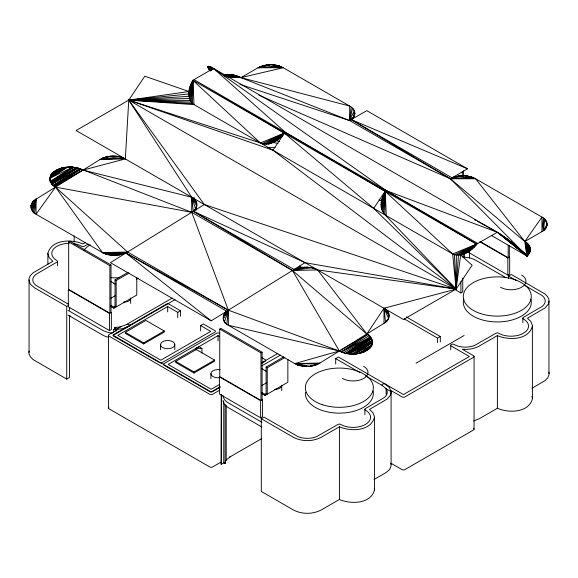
<?xml version="1.0" encoding="UTF-8"?>
<svg xmlns="http://www.w3.org/2000/svg" width="578" height="578" viewBox="0 0 578 578"><rect width="100%" height="100%" fill="white"/><g stroke="black" fill="none" stroke-linecap="round" stroke-linejoin="round"><path stroke-width="0.87" d="M527.866 255.057L526.869 255.946L497.311 232.269L476.633 244.126L192.929 80.328L188.941 91.512L144.789 76.209L128.764 100.11L125.332 158.921C117.601 154.861 107.718 155.142 100.146 159.456L36.053 199.164C29.557 201.982 29.37 211.534 36.053 214.236L102.436 252.564C110.167 256.625 120.051 256.343 127.615 252.03L204.301 204.518L456.107 289.101L472.132 265.201L460.652 255.086L456.36 255.209L452.668 253.966L193.998 104.625C185.856 99.084 188.233 85.884 193.998 79.627L213.463 68.392L498.236 232.818L513.582 243.88L526.869 255.946C532.649 252.311 530.64 243.865 524.781 241.525L450.385 178.747L351.2 119.581L349.661 120.592L239.949 84.359M34.521 213.224L36.053 199.164L30.988 208.196L30.988 205.414L36.053 199.164L36.053 214.236L55.51 187.113L191.715 212.321L292.432 270.468L366.828 333.968C373.121 336.526 374.53 345.536 368.504 349.235M528.465 254.414L526.869 255.946L450.385 178.747L349.661 120.592L349.661 106.056L283.278 67.734C275.583 63.688 265.793 63.688 258.099 67.734L240.932 77.64L227.544 76.997M460.652 255.086C467.176 253.749 472.674 249.328 476.633 244.126L458.448 255.317L456.107 289.101L305.025 262.665L228.339 310.184C221.786 313.009 221.591 322.531 228.339 325.248L294.722 363.576C302.453 367.644 312.337 367.355 319.901 363.049L384.002 323.333L384.002 308.262L456.107 289.101L460.652 255.086L476.633 244.126L386.285 190.639L213.463 68.392C209.128 65.097 205.248 65.906 210.37 70.805M188.941 91.512L128.764 100.11L76.115 130.505L403.458 319.497L456.107 289.101L456.36 255.209L476.633 244.126L474.162 247.073M477.609 221.36L497.311 232.269L386.285 190.639L385.143 191.304L285.568 132.492L284.347 133.106C279.073 140.086 269.37 147.195 260.389 142.954L192.929 80.328L192.467 103.52L128.764 100.11L191.715 197.25L196.773 206.064L195.574 208.781L193.247 211.237L292.432 270.468L339.358 350.99C347.147 355.159 356.937 355.051 364.92 351.453M472.074 249.089L476.633 244.126L454.424 254.754L456.107 289.101L384.753 214.532L385.215 191.347L386.285 190.639M491.712 235.651L526.869 255.946L527.194 243.222M348.064 353.815L371.856 339.076L372.355 340.558L348.064 353.815L371.488 338.354L346.851 353.62L371.04 337.653L345.658 353.375L228.339 310.184L127.615 252.03L55.51 187.113C49.217 184.555 47.815 175.546 53.833 171.847M47.88 264.225L47.88 253.381C51.543 239.299 71.809 238.989 82.907 243.945L85.176 242.637M374.457 417.33C370.722 431.398 350.579 431.737 339.43 426.774L321.274 437.25C312.749 441.744 301.875 441.744 293.349 437.25L261.299 418.754L261.299 491.437L293.349 509.94C301.875 514.434 312.749 514.434 321.274 509.94L339.43 499.464C350.528 504.413 370.801 504.103 374.457 490.021L374.421 416.528L372.861 412.613L369.508 409.405L387.152 399.066L390.446 395.208L391.154 392.26M532.41 326.144C528.747 340.225 508.481 340.536 497.376 335.58L479.227 346.063C474.126 348.895 468.101 349.733 462.342 349.271L473.505 355.708A1.944 1.12 0 0 1 473.505 357.298L404.831 396.942A1.944 1.12 0 0 1 402.086 396.942L390.923 390.504M384.753 214.532C378.561 208.253 381.205 198.081 385.215 191.347L452.668 253.966L456.107 289.101L317.611 269.94L292.432 270.468C300.596 268.423 309.794 264.984 317.611 269.94L366.828 333.968L384.002 308.262C390.742 310.986 390.555 320.508 384.002 323.333M191.174 83.687L192.929 80.328L191.174 102.104L128.764 100.11L204.301 204.518M383.46 213.123L385.215 191.347L383.46 194.699M498.236 232.818L526.869 255.946L527.866 243.844M315.863 269.052L311.838 267.751L307.344 267.123L294.188 269.514L193.247 211.237C198.861 207.719 197.38 199.663 191.715 197.25L82.979 170.091L77.835 167.996L71.78 167.02M55.51 187.113L102.436 252.564L125.867 252.983L228.339 310.184L226.8 324.236L224.481 321.874L223.274 319.215L223.274 316.433L228.339 310.184L191.715 212.321L191.715 197.25L194.54 199.396M28.9 352.464L29.088 350.976M221.186 463.484L221.41 394.564M281.529 66.846L258.099 67.734L279.593 66.094L270.685 64.722L258.099 67.734L283.278 67.734L240.932 77.64L349.661 120.592L351.2 107.067L349.661 106.056L240.932 77.64C235.643 74.699 229.358 73.941 223.404 74.576M351.2 107.067C355.911 109.813 355.911 116.843 351.2 119.581L452.133 177.858C459.568 174.845 468.426 174.932 475.564 178.747L541.947 217.075C548.58 219.647 548.58 229.032 541.947 231.612L524.781 241.525L526.869 255.946L528.986 253.742M544.779 219.199L543.479 230.6L545.805 228.274L547.164 224.343L546.557 221.677L544.779 219.199L547.164 224.343L546.557 227.002M549.1 301.066L548.392 304.014L545.097 307.879L527.454 318.218L530.806 321.419L532.367 325.335L532.41 398.834C528.675 412.902 508.532 413.234 497.376 408.27L479.133 418.804L473.628 420.994M190.14 86.317L192.929 80.328L190.14 100.413L128.764 100.11L456.107 289.101L373.699 208.369L284.419 133.15L272.975 150.222L128.764 100.11L188.789 93.983L192.929 80.328L193.998 104.625L128.764 100.11L260.389 142.954L284.347 133.106L193.998 79.627L477.854 243.504M382.426 211.432L385.215 191.347L382.426 197.336M499.219 233.425L526.869 255.946L528.465 244.494M192.929 80.328L189.396 98.477L128.764 100.11L188.941 96.324L192.929 80.328L189.396 88.94M381.682 209.489L385.215 191.347L386.285 215.637M500.252 234.076L526.869 255.946L528.986 245.159M33.221 212.09L36.053 199.164L31.443 209.554M385.533 322.249L388.604 318.456L389.211 315.689L384.002 308.262L385.533 322.249L387.86 319.793M354.878 113.324L353.519 117.262L349.661 120.592L352.493 108.187L354.271 110.665L354.878 113.324L354.271 115.99M381.227 207.336L385.215 191.347L381.682 199.959M501.328 234.784L526.869 255.946L529.434 245.845M381.075 205.002L385.215 191.347L381.227 202.524M502.455 235.542L526.869 255.946L529.809 246.553M32.195 210.862L36.053 199.164M224.481 321.874L228.339 310.184L224.481 313.717L226.8 311.26L125.867 252.983L110.449 262.665L211.172 320.819L226.8 311.26M372.355 343.592L371.856 345.095C365.166 349.993 358.107 355.737 349.307 353.96L372.355 340.558L372.521 342.068L354.365 354.054C360.701 353.505 367.904 351.561 371.488 345.832L359.335 353.353C364.032 352.183 368.822 350.087 371.488 345.832L363.887 351.915L369.248 348.599M503.611 236.337L526.869 255.946L530.091 247.261M504.804 237.182L526.869 255.946L530.301 247.991M349.661 120.592L354.271 110.665L353.519 117.262L351.2 119.581L467.551 168.834L450.385 178.747L258.872 95.168M506.017 238.057L526.869 255.946L530.423 248.721M507.253 238.967L526.869 255.946L530.467 249.45M223.274 319.215L228.339 310.184L228.339 325.248L339.358 350.99L367.702 334.51L370.512 336.974L345.658 353.375M230.282 456.317A1.944 1.12 0 0 1 229.798 457.025L226.215 460.153L226.215 405.409M547.164 224.343L543.479 230.6L543.479 218.087L541.947 231.612L541.947 217.075L524.781 241.525L475.564 178.747L450.385 178.747L456.158 176.521L460.652 175.82M508.51 239.906L526.869 255.946L530.423 250.187M373.699 208.369L385.143 191.304M50.85 175.25C53.508 171.009 58.342 168.949 63.002 167.728L50.85 175.25C55.604 168.184 65.076 166.493 73.038 167.121L50.481 182.005L76.679 167.707L74.273 167.266L50.481 182.005M30.988 205.414L34.521 200.248L32.195 202.705M509.774 240.874L526.869 255.946L530.301 250.917M511.046 241.857L526.869 255.946L530.091 251.64M31.443 204.041L34.521 200.248M512.318 242.861L526.869 255.946L529.809 252.355M281.876 136.054L284.347 133.106L262.137 143.741M513.582 243.88L526.869 255.946L529.434 253.056M279.788 138.077L284.347 133.106L264.074 144.197M223.729 315.053L228.339 310.184M277.584 139.862L284.347 133.106L266.162 144.305M469.871 250.874L476.633 244.126L452.668 253.966M275.301 141.372L284.347 133.106L268.365 144.074M467.588 252.391L476.633 244.126L462.935 254.515M272.975 142.593L284.347 133.106L270.656 143.496M465.261 253.605L476.633 244.126M55.51 170.669L63.002 167.728L50.481 175.987L64.216 167.476L50.192 176.738L65.459 167.28L49.99 177.489L66.708 167.129L49.86 178.248L50.192 181.268L73.038 167.121L69.244 166.977M343.383 352.753L370.512 336.974L341.273 351.951L367.702 334.51M372.355 340.558L351.821 354.104L372.521 342.068M51.825 184.107L77.835 167.996L80.039 168.711L53.097 185.401L51.825 184.107L80.039 168.711M191.715 212.321L81.072 169.13L53.833 186L82.979 170.091L125.332 158.921L100.146 159.456C107.537 156.262 115.954 154.644 123.576 158.04L100.146 159.456L119.552 156.732L110.412 156.204L101.901 158.495L105.926 157.021M50.85 182.727L76.679 167.707L51.297 183.428L77.835 167.996M53.097 185.401L81.072 169.13M54.643 186.571L82.979 170.091M341.273 351.951L369.248 335.681M68.674 241.85L109.878 265.642L109.878 313.218L68.674 289.434L68.674 241.85L69.815 241.192L111.019 264.984L111.019 312.561M88.246 244.032L84.352 246.279A1.944 1.12 0 0 1 81.65 246.307L80.768 245.831A17.477 10.093 0 0 0 73.767 243.67M284.419 133.15L285.568 132.492L213.463 68.392M192.965 198.637L194.519 197.741M109.878 265.642L111.019 264.984M28.9 279.925L30.352 284.145L34.593 287.858L66.73 306.412L68.789 305.227M129.147 273.018L116.171 280.511L116.171 306.94L115.029 306.282L115.029 279.846L127.998 272.361M110.832 298.262L115.412 295.618M110.832 305.314L113.88 307.077L115.412 306.196M110.832 306.499L113.88 308.262L136.776 295.047L136.776 277.426M109.531 313.421L111.366 312.358L111.366 329.539L109.531 330.602L68.327 306.81L68.327 289.629L109.531 313.421L109.531 330.602M113.678 332.22L113.678 329.532L116.171 328.087L114.849 327.329L114.849 329.12M117.948 329.446L109.076 334.568A1.944 1.12 0 0 0 109.076 336.15L209.8 394.304A1.944 1.12 0 0 0 212.545 394.304L219.936 390.034M126.286 324.626L172.345 298.038M175.105 299.614L113.194 335.356L211.172 391.92L220.196 386.711M180.495 316.137L180.495 310.776L177.749 312.358L167.678 306.55L117.775 335.356L160.807 360.202L210.71 331.396L200.638 325.58L200.638 330.934M125.332 332.321L145.931 320.422L164.246 330.999L164.246 332.054L143.64 343.946L125.332 333.376L125.332 332.321L143.64 342.891L164.246 330.999M47.88 253.453L49.036 257.42L52.836 261.307L33.054 272.852L30.352 275.554L29.052 278.437L29.052 353.953L30.453 356.973L33.054 359.538L66.73 379.103L69.476 377.521L69.476 315.595M200.638 325.58L203.384 323.991L214.835 330.602A1.944 1.12 0 0 1 214.835 332.184L162.187 362.579A1.944 1.12 0 0 1 159.434 362.579L113.656 336.15A1.944 1.12 0 0 1 113.656 334.568L166.305 304.165A1.944 1.12 0 0 1 169.051 304.165L180.495 310.776M219.756 329.077L260.96 352.869L260.96 400.446L219.756 376.661L219.756 329.077L220.897 328.42L262.101 352.204L262.101 399.788M219.589 336.519L218.036 335.623L168.133 364.436L211.172 389.276L219.748 384.327M175.69 361.394L196.289 349.502L214.604 360.072L214.604 361.127L193.998 373.027L175.69 362.449L175.69 361.394L193.998 371.965L214.604 360.072M260.96 352.869L262.101 352.204M261.357 362.948L277.772 353.469M220.283 387.188L212.545 391.66A1.944 1.12 0 0 1 209.8 391.66L164.015 365.224A1.944 1.12 0 0 1 164.015 363.641L216.663 333.246A1.944 1.12 0 0 1 219.409 333.246M261.321 363.497L265.194 361.264A1.944 1.12 0 0 0 265.194 359.675L261.379 357.471M261.762 365.888L280.496 355.073M284.802 357.601L267.253 367.738L267.253 394.167L266.111 393.51L266.111 367.073L283.661 356.944M261.913 385.49L266.487 382.846M261.913 392.541L264.962 394.304L266.487 393.423M261.913 393.726L264.962 395.489L287.858 382.275L287.858 359.364M260.613 400.648L262.448 399.586L262.448 416.767L260.613 417.829L219.409 394.037L219.409 376.856L260.613 400.648L260.613 417.829M479.848 241.756L507.838 257.911L509.673 256.856L509.673 274.037L507.838 275.092L467.414 251.755M335.695 364.003L335.695 358.62L338.448 357.031L403.458 394.564L469.379 356.503L451.295 346.063A1.944 1.12 0 0 1 451.252 344.502A1.944 1.12 0 0 1 453.954 344.423L455.609 345.261A15.859 9.154 0 0 0 474.914 345.261L495.938 333.246A1.944 1.12 0 0 1 498.633 333.217L499.515 333.694A17.477 10.093 0 0 0 523.401 333.246A17.477 10.093 0 0 0 524.188 319.453L523.357 318.94A1.944 1.12 0 0 1 523.408 317.387L541.94 306.571A15.859 9.154 0 0 0 541.94 295.423L524.918 285.481M454.807 289.412L460.912 292.93L462.747 291.876L462.747 278.191M261.299 418.754L264.052 417.164L297.656 436.455A15.859 9.154 0 0 0 316.968 436.455L337.986 424.433A1.944 1.12 0 0 1 340.688 424.411L341.569 424.888A17.477 10.093 0 0 0 365.455 424.433A17.477 10.093 0 0 0 366.235 410.64L365.412 410.134A1.944 1.12 0 0 1 365.455 408.574L383.987 397.758A15.859 9.154 0 0 0 386.061 388.683L382.535 385.656A1.944 1.12 0 0 1 382.672 384.103A1.944 1.12 0 0 1 385.374 384.124L389.601 387.759L391.154 392.115M508.524 278.712L508.524 276.017L511.27 274.434L544.946 294L547.547 296.565L548.948 299.577L548.948 375.1L547.648 377.983L545.097 380.57L531.991 388.286M221.41 461.873L212.545 466.988A1.944 1.12 0 0 1 209.8 466.988L109.076 408.841A1.944 1.12 0 0 1 108.946 407.338M229.755 457.054L261.762 438.579M404.268 318.911L437.56 338.13L440.313 336.548L440.313 341.93M221.186 463.628L221.266 464.336L223.758 462.891L225.08 463.657L225.08 404.427M416.044 363.244L464.12 335.493M463.91 349.35L464.351 349.372M374.038 479.48L385.374 472.941C388.698 471.106 391.884 467.53 391.003 463.462M351.2 119.581L366.828 110.68L467.551 168.834M53.097 172.482L63.002 167.728M196.144 350.001L196.144 348.209L199.381 346.728L201.939 348.592L201.939 353.079M452.133 177.858C458.361 175.105 465.391 175.669 471.872 177.114L450.385 178.747L462.971 175.734M259.847 66.846L263.871 65.502L268.365 64.808L259.847 66.846L270.685 64.722M101.901 158.495L108.129 156.53M115.94 331.339L115.94 329.547L120.918 326.671L126.336 324.605A1.944 1.12 0 0 1 129.038 324.677A1.944 1.12 0 0 1 128.988 326.238L122.464 328.738L113.678 329.532M300.502 365.766L296.471 364.458L307.315 366.43L294.722 363.576L339.358 350.99M309.635 366.293L318.153 364.003L294.722 363.576L309.635 366.293L316.217 364.819L311.918 365.975M305.025 267.079L294.188 269.514L300.416 267.542L307.344 267.123M223.433 74.894L225.926 74.381M224.596 74.837L227.197 74.36M224.293 75.068L228.462 74.381M224.56 75.198L229.726 74.454M292.432 270.468L311.838 267.751L317.611 269.94M224.791 75.342L230.983 74.576M225.369 75.458L232.219 74.743M225.565 75.624L233.44 74.952M224.842 75.855L234.625 75.212M224.965 76.021L235.788 75.516M196.144 348.209L201.939 348.592M450.385 178.747L473.808 177.858M226.424 76.152L236.908 75.862M104.192 253.446L108.216 254.754L102.436 252.564L127.615 252.03M294.722 363.576L319.901 363.049M226.525 76.347L237.984 76.245M226.598 76.549L239.017 76.679M227.53 76.773L240 77.141M114.849 327.329L115.029 327.336A15.859 9.154 0 0 0 121.098 326.635M110.42 255.151L102.436 252.564L123.93 253.8M112.703 255.375L102.436 252.564L121.842 254.465M115.029 255.418L102.436 252.564L119.639 254.956M277.498 65.502L273.011 64.808L279.593 66.094M469.784 176.521L465.297 175.82L471.872 177.114M102.436 252.564L117.348 255.281M275.923 140.664L279.752 141.545M304.989 366.394L296.471 364.458L302.706 366.17M305.025 262.665L193.247 211.237L191.715 197.25L195.574 200.624L196.773 203.283L196.773 206.064M474.451 219.611L476.026 220.485M480.975 242.001L508.185 257.716L508.185 245.144M379.139 199.728L381.473 201.079M508.524 276.017L516.335 280.525M506.025 277.743L475.564 260.158A17.802 10.281 0 0 0 462.971 257.145M406.269 316.896L440.313 336.548M299.418 266.039L301.745 267.383M335.695 358.62L359.921 372.6M365.39 375.758L382.578 385.685M386.061 388.683L391.096 391.66L391.096 464.351M115.029 279.846L116.171 280.511M266.111 367.073L267.253 367.738M110.477 281.32L115.167 284.029M261.559 368.547L266.248 371.257M390.923 463.195L402.086 469.632A1.944 1.12 0 0 0 404.831 469.632L473.505 429.989A1.944 1.12 0 0 0 473.628 428.479M68.695 304.375L36.06 285.424A15.859 9.154 0 0 1 36.06 274.275L56.882 262.137A1.944 1.12 0 0 0 56.926 260.584L56.102 260.071A17.477 10.093 0 0 1 53.321 249.255A17.477 10.093 0 0 1 69.244 243.324M68.074 310.364L102.436 330.204A17.802 10.281 0 0 0 112.703 333.123M261.921 422.28L228.339 402.895A17.802 10.281 0 0 1 223.122 395.619M68.074 315.118L102.436 334.958A17.802 10.281 0 0 0 108.216 337.191M261.921 427.041L228.339 407.649A17.802 10.281 0 0 1 223.122 400.381M272.975 150.222L456.107 289.101M386.827 310.408L384.002 308.262L388.604 318.456M125.867 252.983L211.172 320.819M514.832 244.906L526.869 255.946L526.457 242.623M516.075 245.932L526.869 255.946L525.648 242.059M517.288 246.965L526.869 255.946L525.648 254.667M518.48 247.991L526.869 255.946L524.781 253.793M519.636 249.002L526.869 255.946L523.849 252.889M520.756 250.007L526.869 255.946L522.866 251.95M521.833 250.989L526.869 255.946M209.25 69.454L210.464 70.726M208.803 68.861L210.587 70.754M208.434 68.32L210.746 70.819M208.145 67.843L210.544 70.487M207.936 67.416L210.797 70.639M207.813 67.062L210.717 70.408M207.769 66.766L210.493 69.989M196.773 203.283L191.715 197.25L195.574 208.781M207.813 66.535L211.064 70.494M207.936 66.376L211.143 70.4M208.145 66.275L211.266 70.343M208.434 66.246L211.44 70.321M208.803 66.289L211.353 69.909M209.25 66.391L211.642 69.981M209.771 66.564L211.671 69.598M210.37 66.802L212.09 69.765M211.042 67.106L212.271 69.439M211.786 67.474L212.538 69.1M212.588 67.901L213.203 69.454M532.013 396.429L532.41 398.762M548.912 372.124L549.1 373.612M374.269 488.338L374.457 489.949M49.86 179.772L50.192 181.268L49.824 179.014M225.08 463.657L225.073 463.556A15.859 9.154 0 0 1 226.28 460.052M522.837 318.16L522.837 322.647M509.326 245.383L509.326 257.051M507.838 257.911L507.838 275.092M497.376 335.58L497.376 408.27M474.068 356.503L474.068 429.194M469.495 252.665L469.495 258.055M464.322 253.113L464.322 257.6M463.433 170.785L463.433 176.146M463.151 254.414L463.151 257.109M462.284 171.442L462.284 175.907M460.912 281.818L460.912 292.93M450.732 345.261L450.732 349.748M437.56 338.13L437.56 342.617M386.118 388.784L386.118 394.167M364.884 409.347L364.884 414.737M339.43 426.774L339.43 499.464M281.739 385.577L281.739 390.677M264.962 394.304L264.962 395.489M223.758 401.869L223.758 462.891M221.266 394.333L221.266 464.336M218.036 335.623L218.036 340.977M220.102 369.747A7.124 4.111 0 0 0 210.912 373.684L210.912 378.807M196.065 206.946L196.065 210.363M194.23 209.713L194.23 211.418M193.998 371.965L193.998 373.027M177.749 312.358L177.749 317.719M174.802 344.611A7.124 4.111 0 0 1 164.116 348.173A7.124 4.111 0 0 1 164.116 341.049A7.124 4.111 0 0 1 174.802 344.611L174.802 349.733M167.678 306.55L167.678 311.903M160.554 344.611L160.554 349.733M143.64 342.891L143.64 343.946M130.657 298.349L130.657 303.45M113.88 307.077L113.88 308.262M108.505 335.356L108.505 408.046M74.172 235.882L74.172 242.16M69.476 307.518L69.476 310.213M66.73 306.412L66.73 379.103M57.453 261.364L57.453 265.851M220.102 377.622A7.124 4.111 0 0 1 210.912 373.684M521.573 275.092A14.891 8.598 0 0 1 521.573 287.252A14.891 8.598 0 0 1 500.512 287.252M530.85 299.122A33.994 19.623 0 0 1 497.311 321.939A33.994 19.623 0 0 1 463.773 299.122M267.441 147.621A33.994 19.623 0 0 1 275.2 147.404M363.627 366.286A14.891 8.598 0 0 1 363.627 378.438A14.891 8.598 0 0 1 342.566 378.438M281.71 385.215A6.474 3.735 0 0 1 274.629 389.297M373.063 390.945A33.994 19.623 0 0 1 340.471 413.125A33.994 19.623 0 0 1 305.444 392.224M130.628 297.988A6.474 3.735 0 0 1 123.547 302.07M119.465 277.635A33.994 19.623 0 0 1 110.593 277.635M84.063 250.079A33.994 19.623 0 0 1 90.219 244.761M138.265 278.314A33.994 19.623 0 0 1 136.589 279.16M115.029 283.617A33.994 19.623 0 0 1 113.917 283.603M271.378 142.506A15.859 9.154 0 0 1 278.011 143.532M69.244 316.014A17.477 10.093 0 0 1 70.386 316.036M372.478 342.833L371.856 345.095L354.365 354.054L372.478 342.833M67.973 167.028L49.86 178.248L73.038 167.121L67.973 167.028M298.212 268.04L294.188 269.514L302.699 267.224L298.212 268.04M387.86 311.636L384.002 308.262L389.059 314.302L387.86 311.636M480.311 313.5A33.994 19.623 0 0 0 531.298 296.5A33.994 19.623 0 0 0 480.311 279.506A33.994 19.623 0 0 0 480.311 313.5M322.365 404.687A33.994 19.623 0 0 0 373.352 387.694A33.994 19.623 0 0 0 322.365 370.7A33.994 19.623 0 0 0 322.365 404.687"/></g></svg>
